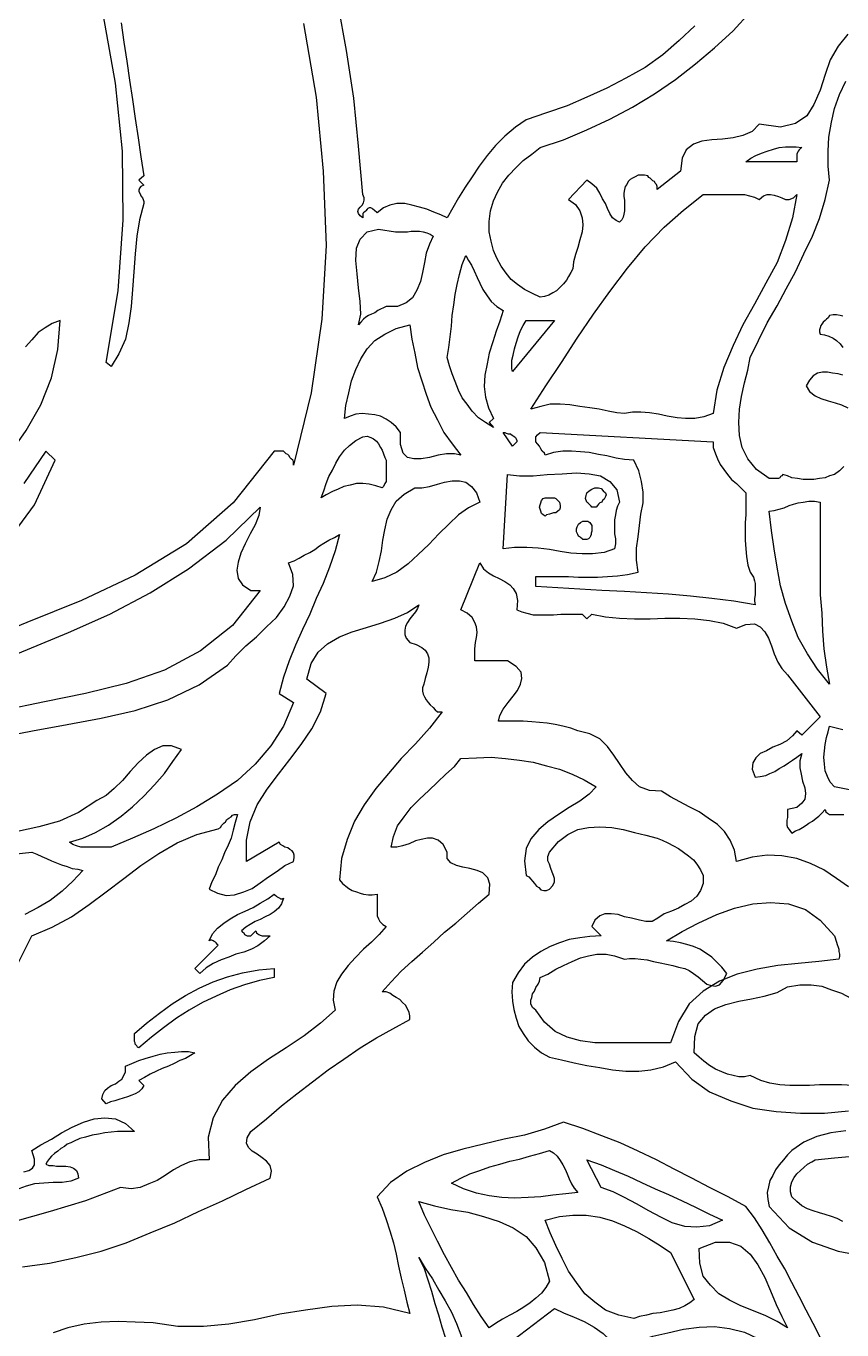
# Model space of a CAD drawing. Extents: x 0.03 to 9.39, y 0.03 to 6.76.
# Drawn here: x 7.373 to 8.523, y 2.562 to 4.402 of the extents above; entities that cross this region are included whole.
import ezdxf

# ---------------------------------------------------------------- set-up
doc = ezdxf.new("R2010")
doc.units = 0
doc.layers.add('1', color=7, linetype='Continuous')

msp = doc.modelspace()

# ---------------------------------------------------------------- linework, layer by layer
for points in [[(7.507, 4.406), (7.511, 4.379), (7.515, 4.352), (7.519, 4.325), (7.523, 4.298), (7.527, 4.271), (7.531, 4.244), (7.535, 4.217), (7.539, 4.19), (7.532, 4.184), (7.539, 4.177), (7.535, 4.175), (7.533, 4.173), (7.532, 4.17), (7.532, 4.168), (7.534, 4.165), (7.535, 4.162), (7.537, 4.159), (7.538, 4.157), (7.539, 4.154), (7.539, 4.151), (7.533, 4.128), (7.529, 4.105), (7.527, 4.08), (7.525, 4.055), (7.523, 4.03), (7.521, 4.006), (7.518, 3.983), (7.513, 3.96), (7.504, 3.939), (7.493, 3.921), (7.486, 3.927), (7.503, 4.028), (7.51, 4.128), (7.509, 4.225), (7.499, 4.321), (7.482, 4.416)], [(8.125, 3.73), (8.126, 3.725), (8.126, 3.722), (8.125, 3.719), (8.123, 3.717), (8.12, 3.715), (8.117, 3.715), (8.114, 3.714), (8.111, 3.713), (8.107, 3.712), (8.105, 3.71), (8.102, 3.712), (8.1, 3.714), (8.099, 3.717), (8.098, 3.72), (8.097, 3.723), (8.098, 3.726), (8.099, 3.729), (8.1, 3.732), (8.102, 3.735), (8.105, 3.736), (8.108, 3.736), (8.111, 3.736), (8.113, 3.736), (8.116, 3.736), (8.118, 3.736), (8.12, 3.735), (8.122, 3.733), (8.123, 3.732), (8.125, 3.73)], [(8.19, 3.743), (8.191, 3.74), (8.19, 3.738), (8.189, 3.736), (8.188, 3.734), (8.186, 3.732), (8.185, 3.73), (8.182, 3.729), (8.18, 3.727), (8.179, 3.725), (8.177, 3.723), (8.175, 3.723), (8.173, 3.723), (8.171, 3.723), (8.17, 3.724), (8.168, 3.726), (8.167, 3.727), (8.165, 3.729), (8.164, 3.73), (8.162, 3.735), (8.163, 3.739), (8.164, 3.743), (8.167, 3.746), (8.171, 3.748), (8.175, 3.75), (8.18, 3.75), (8.184, 3.749), (8.187, 3.746), (8.19, 3.743)], [(8.171, 3.697), (8.171, 3.694), (8.171, 3.691), (8.171, 3.689), (8.17, 3.686), (8.17, 3.684), (8.169, 3.682), (8.168, 3.68), (8.166, 3.678), (8.164, 3.677), (8.162, 3.677), (8.16, 3.677), (8.158, 3.677), (8.157, 3.678), (8.155, 3.68), (8.154, 3.681), (8.152, 3.682), (8.151, 3.684), (8.149, 3.688), (8.149, 3.692), (8.15, 3.695), (8.152, 3.699), (8.155, 3.701), (8.158, 3.703), (8.162, 3.703), (8.165, 3.703), (8.168, 3.701), (8.171, 3.697)], [(7.736, 3.171), (7.733, 3.163), (7.729, 3.157), (7.723, 3.152), (7.717, 3.148), (7.71, 3.145), (7.703, 3.141), (7.696, 3.138), (7.689, 3.134), (7.683, 3.13), (7.677, 3.125), (7.678, 3.123), (7.68, 3.122), (7.681, 3.12), (7.683, 3.119), (7.685, 3.118), (7.686, 3.118), (7.688, 3.118), (7.69, 3.118), (7.697, 3.125), (7.698, 3.122), (7.7, 3.121), (7.701, 3.12), (7.703, 3.119), (7.706, 3.118), (7.708, 3.118), (7.711, 3.118), (7.714, 3.118), (7.717, 3.118), (7.709, 3.111), (7.7, 3.104), (7.691, 3.099), (7.68, 3.095), (7.669, 3.092), (7.659, 3.088), (7.648, 3.084), (7.637, 3.079), (7.627, 3.073), (7.618, 3.065), (7.611, 3.072), (7.644, 3.105), (7.643, 3.106), (7.641, 3.108), (7.64, 3.109), (7.638, 3.11), (7.637, 3.111), (7.635, 3.112), (7.633, 3.112), (7.631, 3.111), (7.636, 3.121), (7.643, 3.129), (7.652, 3.136), (7.661, 3.142), (7.671, 3.148), (7.682, 3.153), (7.693, 3.158), (7.703, 3.164), (7.714, 3.17), (7.723, 3.177), (7.724, 3.176), (7.726, 3.174), (7.727, 3.173), (7.729, 3.172), (7.731, 3.171), (7.732, 3.17), (7.734, 3.17), (7.736, 3.171)], [(7.723, 3.059), (7.702, 3.055), (7.681, 3.049), (7.661, 3.042), (7.641, 3.033), (7.622, 3.024), (7.603, 3.013), (7.585, 3.002), (7.567, 2.988), (7.55, 2.975), (7.532, 2.96), (7.53, 2.961), (7.529, 2.963), (7.527, 2.965), (7.527, 2.967), (7.526, 2.969), (7.526, 2.972), (7.526, 2.974), (7.526, 2.977), (7.526, 2.98), (7.543, 2.995), (7.561, 3.009), (7.579, 3.022), (7.598, 3.034), (7.617, 3.044), (7.637, 3.053), (7.657, 3.06), (7.678, 3.066), (7.701, 3.07), (7.723, 3.072), (7.723, 3.059)], [(7.611, 2.953), (7.605, 2.949), (7.598, 2.945), (7.59, 2.942), (7.582, 2.938), (7.574, 2.934), (7.565, 2.931), (7.557, 2.927), (7.548, 2.923), (7.54, 2.918), (7.532, 2.914), (7.539, 2.907), (7.536, 2.902), (7.532, 2.898), (7.527, 2.895), (7.522, 2.893), (7.516, 2.891), (7.51, 2.889), (7.504, 2.887), (7.498, 2.885), (7.492, 2.884), (7.486, 2.881), (7.48, 2.888), (7.481, 2.894), (7.484, 2.9), (7.488, 2.903), (7.493, 2.907), (7.499, 2.909), (7.504, 2.913), (7.508, 2.916), (7.511, 2.921), (7.513, 2.926), (7.513, 2.934), (7.522, 2.938), (7.532, 2.942), (7.541, 2.945), (7.552, 2.948), (7.562, 2.951), (7.572, 2.953), (7.583, 2.954), (7.592, 2.955), (7.602, 2.955), (7.611, 2.953)], [(7.37, 2.785), (7.377, 2.787), (7.382, 2.79), (7.385, 2.795), (7.385, 2.803), (7.381, 2.815), (7.394, 2.823), (7.409, 2.831), (7.423, 2.84), (7.438, 2.848), (7.454, 2.855), (7.469, 2.86), (7.484, 2.861), (7.499, 2.86), (7.513, 2.853), (7.526, 2.842)], [(7.526, 2.842), (7.518, 2.842), (7.511, 2.842), (7.502, 2.842), (7.493, 2.841), (7.484, 2.84), (7.475, 2.838), (7.466, 2.837), (7.457, 2.834), (7.449, 2.832), (7.44, 2.828), (7.436, 2.826), (7.431, 2.824), (7.427, 2.821), (7.422, 2.818), (7.418, 2.814), (7.413, 2.811), (7.409, 2.807), (7.406, 2.804), (7.403, 2.8), (7.401, 2.796), (7.405, 2.794), (7.411, 2.794), (7.416, 2.793), (7.423, 2.793), (7.429, 2.793), (7.435, 2.792), (7.44, 2.79), (7.444, 2.787), (7.446, 2.782), (7.447, 2.776), (7.436, 2.772), (7.424, 2.77), (7.411, 2.77), (7.398, 2.769), (7.385, 2.768), (7.373, 2.765), (7.363, 2.761)]]:
    msp.add_lwpolyline(points)
at = {"layer": '1'}
for points in [[(8.316, 4.402), (8.294, 4.381), (8.271, 4.361), (8.246, 4.343), (8.219, 4.328), (8.192, 4.314), (8.164, 4.301), (8.136, 4.289), (8.107, 4.279), (8.078, 4.269), (8.063, 4.259), (8.048, 4.246), (8.035, 4.233), (8.023, 4.219), (8.012, 4.204), (8.002, 4.189), (7.992, 4.174), (7.983, 4.159), (7.975, 4.145), (7.967, 4.131), (7.958, 4.135), (7.948, 4.139), (7.938, 4.143), (7.928, 4.146), (7.917, 4.149), (7.907, 4.151), (7.896, 4.151), (7.886, 4.149), (7.877, 4.145), (7.868, 4.138), (7.867, 4.139), (7.865, 4.141), (7.864, 4.142), (7.862, 4.143), (7.861, 4.144), (7.859, 4.145), (7.857, 4.145), (7.855, 4.144), (7.854, 4.143), (7.852, 4.141), (7.851, 4.14), (7.849, 4.138), (7.848, 4.137), (7.848, 4.135), (7.848, 4.133), (7.848, 4.131), (7.844, 4.134), (7.842, 4.137), (7.841, 4.14), (7.842, 4.143), (7.844, 4.146), (7.847, 4.149), (7.849, 4.152), (7.85, 4.156), (7.85, 4.159), (7.848, 4.164), (7.842, 4.232), (7.835, 4.3), (7.825, 4.367), (7.813, 4.432)], [(8.532, 4.39), (8.518, 4.373), (8.507, 4.354), (8.5, 4.333), (8.493, 4.311), (8.484, 4.291), (8.474, 4.275), (8.458, 4.264), (8.437, 4.259), (8.407, 4.263), (8.397, 4.253), (8.384, 4.247), (8.37, 4.244), (8.355, 4.242), (8.34, 4.241), (8.326, 4.239), (8.314, 4.235), (8.304, 4.227), (8.298, 4.215), (8.296, 4.197), (8.263, 4.171), (8.263, 4.173), (8.263, 4.175), (8.262, 4.178), (8.26, 4.18), (8.259, 4.182), (8.257, 4.183), (8.255, 4.185), (8.253, 4.187), (8.251, 4.188), (8.25, 4.19), (8.245, 4.191), (8.24, 4.191), (8.236, 4.191), (8.232, 4.189), (8.228, 4.187), (8.225, 4.185), (8.222, 4.182), (8.22, 4.178), (8.218, 4.175), (8.217, 4.171), (8.216, 4.166), (8.216, 4.161), (8.217, 4.156), (8.217, 4.151), (8.217, 4.146), (8.217, 4.141), (8.216, 4.136), (8.215, 4.132), (8.213, 4.128), (8.21, 4.125), (8.205, 4.127), (8.2, 4.131), (8.196, 4.137), (8.193, 4.144), (8.19, 4.151), (8.186, 4.158), (8.182, 4.166), (8.178, 4.173), (8.171, 4.179), (8.164, 4.184), (8.138, 4.157), (8.148, 4.15), (8.154, 4.141), (8.157, 4.131), (8.158, 4.121), (8.157, 4.111), (8.154, 4.1), (8.151, 4.089), (8.148, 4.079), (8.145, 4.069), (8.144, 4.059), (8.141, 4.054), (8.138, 4.048), (8.135, 4.043), (8.131, 4.038), (8.126, 4.033), (8.121, 4.028), (8.116, 4.025), (8.11, 4.022), (8.104, 4.02), (8.098, 4.019), (8.087, 4.024), (8.076, 4.03), (8.066, 4.037), (8.057, 4.044), (8.05, 4.053), (8.043, 4.063), (8.037, 4.074), (8.032, 4.085), (8.029, 4.098), (8.026, 4.111), (8.026, 4.126), (8.028, 4.141), (8.032, 4.155), (8.038, 4.167), (8.045, 4.18), (8.054, 4.191), (8.064, 4.202), (8.074, 4.212), (8.086, 4.221), (8.098, 4.23), (8.131, 4.241), (8.164, 4.255), (8.196, 4.27), (8.228, 4.287), (8.259, 4.306), (8.289, 4.326), (8.317, 4.348), (8.344, 4.371), (8.37, 4.395), (8.394, 4.421)], [(7.764, 4.405), (7.782, 4.301), (7.792, 4.197), (7.796, 4.092), (7.79, 3.988), (7.775, 3.884), (7.75, 3.782), (7.75, 3.785), (7.75, 3.787), (7.749, 3.789), (7.747, 3.791), (7.745, 3.793), (7.744, 3.795), (7.742, 3.797), (7.74, 3.798), (7.738, 3.8), (7.736, 3.802), (7.723, 3.802), (7.665, 3.729), (7.599, 3.671), (7.527, 3.627), (7.451, 3.591), (7.374, 3.56), (7.296, 3.528)], [(8.526, 3.78), (8.52, 3.774), (8.513, 3.769), (8.506, 3.767), (8.5, 3.764), (8.492, 3.763), (8.484, 3.762), (8.476, 3.762), (8.469, 3.762), (8.461, 3.763), (8.453, 3.764), (8.447, 3.767), (8.44, 3.769), (8.439, 3.767), (8.437, 3.766), (8.436, 3.764), (8.434, 3.763), (8.432, 3.763), (8.429, 3.763), (8.426, 3.763), (8.423, 3.763), (8.421, 3.763), (8.403, 3.776), (8.391, 3.791), (8.383, 3.807), (8.379, 3.824), (8.378, 3.842), (8.379, 3.861), (8.382, 3.879), (8.386, 3.898), (8.391, 3.916), (8.394, 3.934), (8.406, 3.958), (8.418, 3.983), (8.432, 4.007), (8.445, 4.031), (8.458, 4.055), (8.47, 4.08), (8.482, 4.105), (8.492, 4.13), (8.5, 4.157), (8.506, 4.184), (8.504, 4.204), (8.504, 4.225), (8.505, 4.245), (8.509, 4.266), (8.513, 4.285), (8.52, 4.305), (8.529, 4.324)], [(8.467, 4.23), (8.465, 4.229), (8.463, 4.227), (8.462, 4.225), (8.461, 4.223), (8.46, 4.221), (8.46, 4.218), (8.46, 4.216), (8.46, 4.213), (8.46, 4.21), (8.388, 4.21), (8.395, 4.215), (8.402, 4.219), (8.41, 4.222), (8.418, 4.225), (8.427, 4.228), (8.435, 4.23), (8.444, 4.231), (8.452, 4.231), (8.459, 4.231), (8.467, 4.23)], [(8.407, 4.157), (8.413, 4.162), (8.418, 4.164), (8.423, 4.164), (8.428, 4.163), (8.434, 4.161), (8.439, 4.159), (8.444, 4.157), (8.449, 4.157), (8.455, 4.159), (8.46, 4.164), (8.454, 4.131), (8.444, 4.099), (8.432, 4.068), (8.416, 4.039), (8.4, 4.009), (8.384, 3.98), (8.37, 3.951), (8.357, 3.92), (8.347, 3.888), (8.342, 3.855), (8.329, 3.85), (8.316, 3.848), (8.303, 3.848), (8.291, 3.849), (8.277, 3.851), (8.265, 3.854), (8.252, 3.856), (8.24, 3.857), (8.228, 3.857), (8.217, 3.855), (8.206, 3.856), (8.194, 3.858), (8.181, 3.861), (8.168, 3.863), (8.154, 3.865), (8.14, 3.867), (8.126, 3.868), (8.112, 3.868), (8.099, 3.865), (8.085, 3.861), (8.106, 3.894), (8.128, 3.927), (8.15, 3.961), (8.173, 3.995), (8.196, 4.027), (8.221, 4.06), (8.246, 4.09), (8.273, 4.118), (8.3, 4.142), (8.328, 4.164), (8.336, 4.164), (8.344, 4.164), (8.353, 4.164), (8.361, 4.164), (8.37, 4.164), (8.378, 4.164), (8.386, 4.164), (8.393, 4.162), (8.4, 4.16), (8.407, 4.157)], [(7.947, 4.105), (7.942, 4.094), (7.937, 4.081), (7.935, 4.068), (7.932, 4.054), (7.929, 4.041), (7.924, 4.029), (7.918, 4.018), (7.909, 4.011), (7.897, 4.006), (7.881, 4.006), (7.877, 4.004), (7.873, 4.002), (7.869, 4), (7.865, 3.997), (7.86, 3.995), (7.856, 3.993), (7.852, 3.991), (7.849, 3.988), (7.845, 3.984), (7.842, 3.98), (7.845, 3.995), (7.844, 4.013), (7.842, 4.032), (7.84, 4.052), (7.838, 4.071), (7.839, 4.088), (7.844, 4.101), (7.854, 4.111), (7.87, 4.115), (7.894, 4.111), (7.9, 4.111), (7.905, 4.111), (7.911, 4.111), (7.916, 4.112), (7.922, 4.112), (7.928, 4.112), (7.933, 4.111), (7.938, 4.11), (7.943, 4.108), (7.947, 4.105)], [(8.046, 4), (8.041, 3.985), (8.036, 3.971), (8.031, 3.956), (8.026, 3.94), (8.023, 3.925), (8.02, 3.909), (8.019, 3.893), (8.021, 3.878), (8.025, 3.863), (8.032, 3.848), (8.026, 3.842), (8.032, 3.835), (8.021, 3.842), (8.011, 3.849), (8.002, 3.858), (7.995, 3.868), (7.988, 3.877), (7.983, 3.888), (7.978, 3.9), (7.974, 3.911), (7.97, 3.922), (7.967, 3.934), (7.969, 3.948), (7.971, 3.963), (7.973, 3.978), (7.974, 3.993), (7.976, 4.008), (7.978, 4.023), (7.981, 4.037), (7.984, 4.051), (7.988, 4.065), (7.993, 4.078), (7.997, 4.071), (8.001, 4.064), (8.005, 4.056), (8.009, 4.047), (8.013, 4.039), (8.017, 4.03), (8.023, 4.021), (8.029, 4.013), (8.037, 4.006), (8.046, 4)], [(8.525, 3.992), (8.521, 3.993), (8.516, 3.994), (8.511, 3.994), (8.506, 3.993), (8.504, 3.99), (8.502, 3.988), (8.5, 3.986), (8.497, 3.984), (8.495, 3.981), (8.494, 3.979), (8.493, 3.976), (8.492, 3.973), (8.492, 3.97), (8.493, 3.967), (8.499, 3.966), (8.505, 3.964), (8.511, 3.961), (8.516, 3.958), (8.521, 3.953), (8.525, 3.948)], [(7.348, 3.795), (7.373, 3.831), (7.394, 3.867), (7.409, 3.905), (7.418, 3.945), (7.421, 3.986), (7.41, 3.982), (7.4, 3.976), (7.39, 3.969), (7.381, 3.959), (7.372, 3.949)], [(7.914, 3.98), (7.917, 3.96), (7.921, 3.94), (7.925, 3.92), (7.931, 3.901), (7.937, 3.882), (7.944, 3.864), (7.953, 3.846), (7.962, 3.828), (7.974, 3.812), (7.986, 3.796), (7.977, 3.798), (7.966, 3.798), (7.954, 3.796), (7.942, 3.793), (7.93, 3.791), (7.92, 3.791), (7.911, 3.793), (7.905, 3.799), (7.901, 3.811), (7.901, 3.828), (7.895, 3.836), (7.888, 3.842), (7.881, 3.847), (7.873, 3.851), (7.865, 3.853), (7.856, 3.854), (7.847, 3.855), (7.838, 3.854), (7.83, 3.851), (7.822, 3.848), (7.824, 3.866), (7.828, 3.884), (7.832, 3.901), (7.838, 3.917), (7.845, 3.932), (7.854, 3.946), (7.865, 3.958), (7.879, 3.967), (7.895, 3.975), (7.914, 3.98)], [(8.059, 3.914), (8.058, 3.918), (8.058, 3.923), (8.058, 3.93), (8.06, 3.937), (8.062, 3.946), (8.064, 3.954), (8.067, 3.963), (8.07, 3.972), (8.074, 3.979), (8.078, 3.986), (8.118, 3.986), (8.059, 3.914)], [(8.525, 3.909), (8.518, 3.911), (8.51, 3.912), (8.503, 3.913), (8.496, 3.913), (8.489, 3.912), (8.483, 3.908), (8.478, 3.902), (8.473, 3.894), (8.478, 3.886), (8.486, 3.88), (8.494, 3.876), (8.504, 3.873), (8.514, 3.87), (8.523, 3.867), (8.532, 3.863)], [(8.065, 3.815), (8.059, 3.809), (8.046, 3.828), (8.048, 3.828), (8.05, 3.827), (8.053, 3.826), (8.056, 3.826), (8.059, 3.824), (8.061, 3.823), (8.063, 3.821), (8.064, 3.819), (8.065, 3.817), (8.065, 3.815)], [(8.342, 3.815), (8.342, 3.807), (8.345, 3.798), (8.348, 3.791), (8.352, 3.783), (8.357, 3.776), (8.362, 3.769), (8.368, 3.762), (8.375, 3.756), (8.381, 3.75), (8.388, 3.743), (8.388, 3.733), (8.388, 3.723), (8.388, 3.712), (8.387, 3.701), (8.387, 3.689), (8.387, 3.676), (8.388, 3.664), (8.389, 3.653), (8.391, 3.641), (8.394, 3.631), (8.397, 3.627), (8.399, 3.624), (8.4, 3.619), (8.401, 3.615), (8.401, 3.61), (8.401, 3.605), (8.401, 3.599), (8.4, 3.594), (8.4, 3.59), (8.401, 3.585), (8.371, 3.59), (8.34, 3.594), (8.31, 3.597), (8.279, 3.6), (8.248, 3.602), (8.217, 3.604), (8.185, 3.605), (8.154, 3.607), (8.123, 3.609), (8.092, 3.611), (8.092, 3.625), (8.108, 3.625), (8.123, 3.625), (8.138, 3.625), (8.152, 3.624), (8.166, 3.624), (8.179, 3.624), (8.193, 3.625), (8.207, 3.626), (8.221, 3.628), (8.236, 3.631), (8.234, 3.648), (8.234, 3.665), (8.236, 3.681), (8.238, 3.697), (8.24, 3.713), (8.243, 3.729), (8.243, 3.744), (8.241, 3.759), (8.237, 3.774), (8.23, 3.789), (8.217, 3.79), (8.205, 3.792), (8.192, 3.795), (8.18, 3.797), (8.167, 3.8), (8.155, 3.801), (8.142, 3.802), (8.13, 3.802), (8.117, 3.8), (8.105, 3.796), (8.104, 3.799), (8.101, 3.802), (8.099, 3.805), (8.097, 3.809), (8.094, 3.812), (8.092, 3.815), (8.092, 3.819), (8.092, 3.822), (8.094, 3.825), (8.098, 3.828), (8.342, 3.815)], [(7.881, 3.789), (7.881, 3.785), (7.881, 3.781), (7.881, 3.776), (7.881, 3.772), (7.881, 3.768), (7.881, 3.763), (7.881, 3.759), (7.879, 3.756), (7.877, 3.752), (7.875, 3.75), (7.866, 3.753), (7.857, 3.755), (7.848, 3.756), (7.839, 3.756), (7.83, 3.754), (7.821, 3.752), (7.813, 3.748), (7.805, 3.745), (7.796, 3.74), (7.789, 3.736), (7.793, 3.746), (7.796, 3.756), (7.8, 3.766), (7.805, 3.775), (7.81, 3.785), (7.815, 3.794), (7.822, 3.803), (7.829, 3.81), (7.838, 3.817), (7.848, 3.822), (7.854, 3.823), (7.859, 3.821), (7.863, 3.819), (7.867, 3.816), (7.87, 3.812), (7.873, 3.807), (7.875, 3.803), (7.877, 3.798), (7.879, 3.793), (7.881, 3.789)], [(7.346, 3.673), (7.385, 3.726), (7.414, 3.789), (7.401, 3.802), (7.37, 3.756)], [(8.21, 3.73), (8.207, 3.724), (8.205, 3.718), (8.204, 3.712), (8.203, 3.705), (8.203, 3.699), (8.203, 3.692), (8.203, 3.685), (8.204, 3.678), (8.204, 3.671), (8.203, 3.664), (8.188, 3.659), (8.172, 3.657), (8.157, 3.657), (8.141, 3.658), (8.126, 3.66), (8.111, 3.663), (8.095, 3.665), (8.079, 3.666), (8.062, 3.666), (8.046, 3.664), (8.052, 3.769), (8.069, 3.767), (8.088, 3.767), (8.108, 3.769), (8.129, 3.77), (8.149, 3.771), (8.167, 3.77), (8.183, 3.767), (8.196, 3.759), (8.206, 3.747), (8.21, 3.73)], [(8.013, 3.73), (7.997, 3.722), (7.983, 3.712), (7.969, 3.699), (7.955, 3.685), (7.941, 3.67), (7.926, 3.656), (7.912, 3.643), (7.896, 3.631), (7.879, 3.623), (7.861, 3.618), (7.867, 3.631), (7.871, 3.646), (7.874, 3.661), (7.876, 3.676), (7.879, 3.691), (7.882, 3.706), (7.888, 3.719), (7.895, 3.731), (7.906, 3.741), (7.921, 3.75), (7.931, 3.75), (7.942, 3.752), (7.953, 3.755), (7.963, 3.758), (7.974, 3.76), (7.984, 3.76), (7.993, 3.758), (8.001, 3.752), (8.008, 3.743), (8.013, 3.73)], [(7.316, 3.498), (7.375, 3.522), (7.433, 3.546), (7.491, 3.572), (7.548, 3.602), (7.602, 3.636), (7.655, 3.676), (7.703, 3.723), (7.701, 3.711), (7.696, 3.698), (7.689, 3.685), (7.682, 3.671), (7.676, 3.658), (7.672, 3.645), (7.67, 3.634), (7.672, 3.622), (7.678, 3.613), (7.69, 3.605)], [(8.493, 3.73), (8.493, 3.703), (8.493, 3.678), (8.493, 3.651), (8.493, 3.625), (8.493, 3.599), (8.495, 3.573), (8.496, 3.548), (8.498, 3.523), (8.502, 3.497), (8.506, 3.473), (8.489, 3.494), (8.475, 3.516), (8.462, 3.539), (8.453, 3.562), (8.444, 3.587), (8.437, 3.612), (8.432, 3.638), (8.428, 3.664), (8.424, 3.69), (8.421, 3.717), (8.428, 3.718), (8.435, 3.72), (8.442, 3.722), (8.449, 3.725), (8.455, 3.727), (8.462, 3.729), (8.469, 3.73), (8.477, 3.731), (8.485, 3.731), (8.493, 3.73)], [(7.333, 3.398), (7.382, 3.407), (7.431, 3.416), (7.479, 3.425), (7.527, 3.436), (7.573, 3.451), (7.617, 3.472), (7.657, 3.5), (7.669, 3.513), (7.683, 3.527), (7.698, 3.54), (7.712, 3.554), (7.726, 3.567), (7.737, 3.582), (7.745, 3.597), (7.75, 3.612), (7.749, 3.628), (7.743, 3.644), (7.751, 3.647), (7.758, 3.651), (7.765, 3.655), (7.773, 3.659), (7.78, 3.663), (7.787, 3.668), (7.793, 3.672), (7.8, 3.676), (7.808, 3.68), (7.815, 3.684)], [(7.815, 3.684), (7.809, 3.661), (7.801, 3.638), (7.792, 3.615), (7.782, 3.594), (7.773, 3.572), (7.763, 3.55), (7.753, 3.528), (7.744, 3.506), (7.736, 3.483), (7.73, 3.46), (7.75, 3.447), (7.736, 3.414), (7.718, 3.386), (7.696, 3.36), (7.671, 3.337), (7.643, 3.318), (7.614, 3.3), (7.584, 3.284), (7.553, 3.269), (7.523, 3.256), (7.493, 3.243), (7.487, 3.243), (7.481, 3.243), (7.474, 3.243), (7.468, 3.243), (7.462, 3.243), (7.456, 3.243), (7.45, 3.243), (7.444, 3.245), (7.439, 3.247), (7.434, 3.25), (7.453, 3.256), (7.471, 3.264), (7.489, 3.274), (7.507, 3.287), (7.523, 3.3), (7.539, 3.315), (7.554, 3.331), (7.568, 3.347), (7.58, 3.364), (7.592, 3.381), (7.578, 3.386), (7.566, 3.386), (7.554, 3.381), (7.543, 3.373), (7.531, 3.362), (7.52, 3.35), (7.509, 3.337), (7.497, 3.326), (7.486, 3.316), (7.473, 3.309), (7.447, 3.292), (7.42, 3.28), (7.391, 3.272), (7.361, 3.265)], [(8.533, 3.187), (8.516, 3.199), (8.498, 3.211), (8.479, 3.22), (8.46, 3.227), (8.439, 3.231), (8.418, 3.232), (8.397, 3.229), (8.375, 3.223), (8.372, 3.239), (8.366, 3.253), (8.358, 3.265), (8.348, 3.275), (8.335, 3.284), (8.322, 3.293), (8.308, 3.3), (8.295, 3.307), (8.282, 3.314), (8.269, 3.322), (8.252, 3.323), (8.238, 3.328), (8.228, 3.337), (8.219, 3.348), (8.21, 3.361), (8.202, 3.373), (8.193, 3.385), (8.182, 3.396), (8.168, 3.403), (8.151, 3.407), (8.141, 3.411), (8.13, 3.414), (8.119, 3.416), (8.108, 3.418), (8.097, 3.419), (8.086, 3.42), (8.074, 3.421), (8.063, 3.421), (8.051, 3.421), (8.039, 3.421), (8.041, 3.429), (8.046, 3.438), (8.053, 3.447), (8.06, 3.456), (8.066, 3.464), (8.07, 3.473), (8.072, 3.481), (8.071, 3.49), (8.064, 3.498), (8.052, 3.506), (8.006, 3.506), (8.006, 3.515), (8.006, 3.523), (8.007, 3.532), (8.008, 3.539), (8.009, 3.546), (8.008, 3.554), (8.006, 3.56), (8.002, 3.567), (7.995, 3.573), (7.986, 3.578), (8.013, 3.644), (8.018, 3.636), (8.025, 3.63), (8.032, 3.626), (8.04, 3.622), (8.048, 3.618), (8.055, 3.613), (8.06, 3.608), (8.064, 3.601), (8.066, 3.591), (8.065, 3.578)], [(7.69, 3.605), (7.703, 3.605), (7.664, 3.556), (7.619, 3.52), (7.568, 3.493), (7.514, 3.474), (7.457, 3.46), (7.399, 3.448), (7.34, 3.436)], [(7.348, 3.052), (7.381, 3.118), (7.41, 3.13), (7.437, 3.145), (7.462, 3.162), (7.486, 3.18), (7.511, 3.199), (7.535, 3.217), (7.56, 3.234), (7.586, 3.249), (7.614, 3.261), (7.644, 3.269), (7.647, 3.271), (7.649, 3.274), (7.652, 3.277), (7.654, 3.279), (7.656, 3.282), (7.659, 3.284), (7.662, 3.286), (7.664, 3.288), (7.667, 3.289), (7.671, 3.289), (7.668, 3.278), (7.665, 3.267), (7.662, 3.256), (7.658, 3.246), (7.653, 3.235), (7.649, 3.225), (7.644, 3.215), (7.64, 3.204), (7.635, 3.194), (7.631, 3.184), (7.643, 3.178), (7.655, 3.175), (7.667, 3.176), (7.68, 3.18), (7.692, 3.185), (7.703, 3.193), (7.715, 3.201), (7.727, 3.209), (7.738, 3.217), (7.75, 3.223), (7.751, 3.228), (7.751, 3.232), (7.75, 3.235), (7.748, 3.238), (7.745, 3.24), (7.742, 3.242), (7.738, 3.243), (7.735, 3.245), (7.732, 3.247), (7.73, 3.25), (7.684, 3.223), (7.684, 3.253), (7.689, 3.279), (7.699, 3.303), (7.713, 3.325), (7.729, 3.346), (7.745, 3.367), (7.761, 3.388), (7.776, 3.41), (7.788, 3.434), (7.796, 3.46), (7.769, 3.48), (7.775, 3.502), (7.785, 3.518), (7.798, 3.53), (7.815, 3.54), (7.833, 3.547), (7.853, 3.553), (7.873, 3.559), (7.893, 3.566), (7.911, 3.574), (7.927, 3.585), (7.925, 3.58), (7.922, 3.575), (7.918, 3.57), (7.914, 3.565), (7.911, 3.56), (7.908, 3.555), (7.907, 3.549), (7.907, 3.543), (7.909, 3.538), (7.914, 3.532), (7.923, 3.529), (7.931, 3.525), (7.936, 3.521), (7.939, 3.516), (7.941, 3.51), (7.941, 3.504), (7.94, 3.497), (7.938, 3.489), (7.936, 3.481), (7.934, 3.473), (7.932, 3.468), (7.932, 3.463), (7.933, 3.459), (7.935, 3.455), (7.937, 3.451), (7.94, 3.447), (7.943, 3.444), (7.947, 3.44), (7.95, 3.437), (7.953, 3.434), (7.96, 3.434), (7.942, 3.411), (7.922, 3.389), (7.902, 3.368), (7.884, 3.347), (7.866, 3.326), (7.85, 3.303), (7.836, 3.28), (7.826, 3.254), (7.818, 3.227), (7.815, 3.197), (7.819, 3.192), (7.824, 3.188), (7.828, 3.185), (7.833, 3.182), (7.839, 3.18), (7.844, 3.178), (7.849, 3.177), (7.856, 3.176), (7.861, 3.176), (7.868, 3.177), (7.868, 3.172), (7.868, 3.167), (7.868, 3.162), (7.868, 3.157), (7.868, 3.151), (7.868, 3.146), (7.87, 3.142), (7.872, 3.138), (7.876, 3.134), (7.881, 3.131), (7.871, 3.12), (7.86, 3.109), (7.849, 3.099), (7.837, 3.087), (7.827, 3.076), (7.818, 3.064), (7.811, 3.053), (7.807, 3.04), (7.806, 3.027), (7.809, 3.013), (7.788, 2.995), (7.765, 2.977), (7.74, 2.96), (7.715, 2.944), (7.69, 2.926), (7.668, 2.907), (7.65, 2.886), (7.637, 2.861), (7.63, 2.834), (7.631, 2.802), (7.617, 2.802), (7.604, 2.799), (7.592, 2.794), (7.581, 2.788), (7.569, 2.78), (7.558, 2.773), (7.546, 2.768), (7.534, 2.763), (7.521, 2.761), (7.506, 2.763), (7.457, 2.744), (7.407, 2.729), (7.357, 2.715)], [(8.065, 3.578), (8.072, 3.575), (8.079, 3.573), (8.088, 3.571), (8.097, 3.571), (8.107, 3.571), (8.117, 3.571), (8.127, 3.572), (8.138, 3.572), (8.148, 3.572), (8.157, 3.572), (8.164, 3.565), (8.171, 3.572), (8.19, 3.568), (8.21, 3.566), (8.231, 3.565), (8.253, 3.565), (8.274, 3.566), (8.295, 3.566), (8.316, 3.565), (8.337, 3.563), (8.356, 3.559), (8.375, 3.552), (8.388, 3.557), (8.4, 3.558), (8.408, 3.554), (8.415, 3.547), (8.42, 3.538), (8.424, 3.527), (8.428, 3.516), (8.433, 3.504), (8.439, 3.495), (8.447, 3.486), (8.493, 3.427), (8.467, 3.401), (8.46, 3.407), (8.454, 3.4), (8.446, 3.393), (8.436, 3.388), (8.426, 3.384), (8.417, 3.379), (8.408, 3.375), (8.402, 3.369), (8.398, 3.362), (8.397, 3.353), (8.401, 3.342), (8.408, 3.343), (8.416, 3.344), (8.422, 3.347), (8.429, 3.35), (8.435, 3.354), (8.442, 3.358), (8.448, 3.362), (8.454, 3.366), (8.46, 3.37), (8.467, 3.375), (8.464, 3.365), (8.464, 3.355), (8.466, 3.346), (8.468, 3.336), (8.471, 3.327), (8.472, 3.319), (8.471, 3.311), (8.467, 3.305), (8.46, 3.299), (8.447, 3.296), (8.447, 3.292), (8.447, 3.289), (8.447, 3.285), (8.446, 3.281), (8.446, 3.277), (8.446, 3.274), (8.447, 3.271), (8.449, 3.268), (8.451, 3.265), (8.453, 3.263), (8.458, 3.266), (8.463, 3.268), (8.468, 3.271), (8.473, 3.274), (8.477, 3.277), (8.482, 3.28), (8.487, 3.284), (8.491, 3.287), (8.495, 3.291), (8.5, 3.296), (8.501, 3.293), (8.503, 3.291), (8.506, 3.289), (8.508, 3.289), (8.511, 3.289), (8.514, 3.289), (8.517, 3.289), (8.52, 3.289), (8.523, 3.289), (8.526, 3.289)], [(8.534, 3.324), (8.513, 3.328), (8.507, 3.335), (8.503, 3.343), (8.5, 3.351), (8.499, 3.36), (8.498, 3.37), (8.499, 3.379), (8.5, 3.388), (8.502, 3.398), (8.504, 3.406), (8.506, 3.414), (8.525, 3.409)], [(7.368, 2.651), (7.406, 2.656), (7.443, 2.664), (7.479, 2.673), (7.514, 2.685), (7.548, 2.699), (7.583, 2.713), (7.616, 2.729), (7.65, 2.744), (7.683, 2.76), (7.717, 2.776), (7.719, 2.786), (7.717, 2.794), (7.712, 2.8), (7.706, 2.805), (7.699, 2.81), (7.692, 2.814), (7.687, 2.819), (7.684, 2.825), (7.685, 2.833), (7.69, 2.842), (7.712, 2.86), (7.733, 2.878), (7.755, 2.895), (7.777, 2.912), (7.799, 2.929), (7.821, 2.944), (7.844, 2.96), (7.867, 2.974), (7.89, 2.987), (7.914, 3), (7.914, 3.005), (7.913, 3.01), (7.911, 3.015), (7.908, 3.02), (7.904, 3.024), (7.9, 3.028), (7.895, 3.031), (7.89, 3.034), (7.886, 3.037), (7.881, 3.039), (7.875, 3.039), (7.888, 3.053), (7.902, 3.068), (7.917, 3.082), (7.932, 3.095), (7.948, 3.109), (7.963, 3.123), (7.979, 3.136), (7.995, 3.15), (8.011, 3.164), (8.026, 3.177), (8.027, 3.191), (8.024, 3.2), (8.017, 3.207), (8.009, 3.21), (7.999, 3.213), (7.989, 3.215), (7.98, 3.217), (7.972, 3.221), (7.967, 3.227), (7.967, 3.236), (7.961, 3.247), (7.954, 3.253), (7.946, 3.256), (7.939, 3.256), (7.93, 3.254), (7.922, 3.252), (7.913, 3.248), (7.904, 3.245), (7.896, 3.243), (7.888, 3.243), (7.891, 3.258), (7.897, 3.273), (7.906, 3.286), (7.916, 3.299), (7.928, 3.311), (7.941, 3.323), (7.953, 3.335), (7.965, 3.346), (7.977, 3.357), (7.986, 3.368), (8.008, 3.369), (8.029, 3.37), (8.049, 3.368), (8.069, 3.366), (8.088, 3.363), (8.107, 3.358), (8.125, 3.353), (8.143, 3.346), (8.16, 3.338), (8.177, 3.328)], [(8.177, 3.328), (8.167, 3.318), (8.154, 3.308), (8.139, 3.299), (8.124, 3.289), (8.109, 3.279), (8.096, 3.268), (8.085, 3.255), (8.078, 3.241), (8.076, 3.224), (8.078, 3.203), (8.082, 3.201), (8.085, 3.198), (8.087, 3.195), (8.09, 3.192), (8.093, 3.188), (8.096, 3.186), (8.099, 3.183), (8.103, 3.182), (8.107, 3.182), (8.111, 3.184), (8.116, 3.189), (8.118, 3.194), (8.118, 3.199), (8.117, 3.203), (8.115, 3.208), (8.113, 3.213), (8.111, 3.219), (8.109, 3.224), (8.109, 3.23), (8.111, 3.236), (8.124, 3.251), (8.137, 3.261), (8.151, 3.268), (8.166, 3.271), (8.182, 3.272), (8.199, 3.271), (8.215, 3.268), (8.231, 3.264), (8.247, 3.26), (8.263, 3.256), (8.27, 3.253), (8.278, 3.249), (8.286, 3.245), (8.293, 3.241), (8.3, 3.236), (8.307, 3.231), (8.314, 3.225), (8.319, 3.219), (8.324, 3.211), (8.328, 3.203), (8.328, 3.192), (8.324, 3.182), (8.319, 3.174), (8.311, 3.167), (8.302, 3.162), (8.293, 3.157), (8.283, 3.153), (8.273, 3.149), (8.264, 3.143), (8.256, 3.138), (8.247, 3.138), (8.238, 3.14), (8.227, 3.143), (8.217, 3.145), (8.208, 3.148), (8.198, 3.149), (8.189, 3.149), (8.182, 3.146), (8.175, 3.14), (8.171, 3.131), (8.184, 3.118), (8.168, 3.117), (8.154, 3.115), (8.139, 3.113), (8.125, 3.108), (8.112, 3.103), (8.099, 3.096), (8.087, 3.088), (8.076, 3.078), (8.067, 3.066), (8.059, 3.052), (8.058, 3.039), (8.059, 3.026), (8.061, 3.014), (8.064, 3.002), (8.068, 2.99), (8.074, 2.98), (8.081, 2.97), (8.09, 2.961), (8.1, 2.953), (8.111, 2.947), (8.128, 2.943), (8.146, 2.939), (8.164, 2.935), (8.182, 2.932), (8.2, 2.929), (8.219, 2.927), (8.237, 2.927), (8.254, 2.929), (8.272, 2.933), (8.289, 2.94), (8.312, 2.916), (8.337, 2.898), (8.367, 2.885), (8.398, 2.875), (8.431, 2.87), (8.465, 2.868), (8.499, 2.868), (8.533, 2.871)], [(7.355, 3.233), (7.381, 3.236), (7.388, 3.233), (7.395, 3.23), (7.402, 3.227), (7.409, 3.224), (7.416, 3.221), (7.423, 3.218), (7.431, 3.216), (7.438, 3.213), (7.446, 3.212), (7.453, 3.21)], [(7.453, 3.21), (7.439, 3.195), (7.424, 3.181), (7.407, 3.168), (7.39, 3.158), (7.371, 3.148)], [(8.513, 3.118), (8.514, 3.115), (8.515, 3.112), (8.516, 3.109), (8.517, 3.106), (8.518, 3.102), (8.519, 3.099), (8.519, 3.096), (8.52, 3.092), (8.52, 3.089), (8.519, 3.085), (8.491, 3.082), (8.462, 3.079), (8.433, 3.076), (8.404, 3.071), (8.376, 3.064), (8.351, 3.054), (8.328, 3.04), (8.308, 3.022), (8.293, 2.997), (8.282, 2.967), (8.261, 2.967), (8.24, 2.967), (8.218, 2.967), (8.197, 2.967), (8.175, 2.967), (8.155, 2.97), (8.136, 2.975), (8.119, 2.983), (8.104, 2.996), (8.092, 3.013), (8.087, 3.017), (8.085, 3.022), (8.085, 3.027), (8.086, 3.031), (8.087, 3.036), (8.09, 3.04), (8.092, 3.045), (8.095, 3.05), (8.097, 3.054), (8.098, 3.059), (8.109, 3.064), (8.12, 3.071), (8.131, 3.076), (8.143, 3.082), (8.155, 3.087), (8.166, 3.09), (8.178, 3.092), (8.191, 3.092), (8.203, 3.09), (8.217, 3.085), (8.224, 3.086), (8.232, 3.086), (8.24, 3.085), (8.249, 3.084), (8.258, 3.082), (8.267, 3.08), (8.276, 3.078), (8.285, 3.076), (8.293, 3.074), (8.302, 3.072), (8.308, 3.069), (8.314, 3.065), (8.321, 3.06), (8.327, 3.055), (8.333, 3.05), (8.339, 3.048), (8.345, 3.047), (8.351, 3.049), (8.356, 3.055), (8.361, 3.065), (8.354, 3.074), (8.347, 3.081), (8.34, 3.088), (8.331, 3.094), (8.323, 3.099), (8.314, 3.103), (8.305, 3.106), (8.296, 3.108), (8.286, 3.11), (8.276, 3.111), (8.298, 3.124), (8.321, 3.136), (8.347, 3.148), (8.372, 3.157), (8.398, 3.163), (8.423, 3.165), (8.448, 3.163), (8.472, 3.155), (8.493, 3.14), (8.513, 3.118)], [(8.539, 2.907), (8.523, 2.908), (8.507, 2.908), (8.492, 2.908), (8.478, 2.907), (8.464, 2.907), (8.45, 2.907), (8.436, 2.908), (8.422, 2.91), (8.409, 2.914), (8.394, 2.921), (8.386, 2.919), (8.378, 2.919), (8.37, 2.921), (8.362, 2.923), (8.354, 2.926), (8.345, 2.93), (8.337, 2.935), (8.329, 2.941), (8.322, 2.947), (8.315, 2.953), (8.316, 2.976), (8.321, 2.994), (8.331, 3.006), (8.344, 3.015), (8.36, 3.021), (8.378, 3.026), (8.396, 3.029), (8.414, 3.033), (8.432, 3.038), (8.447, 3.046), (8.464, 3.049), (8.48, 3.049), (8.495, 3.047), (8.509, 3.042), (8.523, 3.037), (8.536, 3.03)], [(8.493, 2.552), (8.483, 2.571), (8.473, 2.59), (8.463, 2.609), (8.453, 2.629), (8.443, 2.648), (8.432, 2.666), (8.422, 2.685), (8.411, 2.703), (8.4, 2.72), (8.388, 2.736), (8.363, 2.75), (8.337, 2.763), (8.312, 2.776), (8.287, 2.789), (8.262, 2.802), (8.236, 2.814), (8.211, 2.826), (8.185, 2.836), (8.158, 2.846), (8.131, 2.855), (8.104, 2.845), (8.076, 2.837), (8.047, 2.831), (8.018, 2.824), (7.989, 2.817), (7.961, 2.809), (7.935, 2.798), (7.91, 2.786), (7.887, 2.77), (7.868, 2.75), (7.875, 2.734), (7.881, 2.718), (7.886, 2.702), (7.891, 2.685), (7.895, 2.669), (7.898, 2.652), (7.902, 2.635), (7.906, 2.618), (7.91, 2.601), (7.914, 2.585), (7.877, 2.594), (7.84, 2.597), (7.804, 2.595), (7.767, 2.59), (7.731, 2.584), (7.695, 2.576), (7.659, 2.57), (7.623, 2.567), (7.587, 2.567), (7.552, 2.572), (7.527, 2.573), (7.503, 2.574), (7.479, 2.573), (7.455, 2.57), (7.432, 2.565), (7.411, 2.558)], [(8.529, 2.843), (8.508, 2.84), (8.488, 2.835), (8.47, 2.827), (8.453, 2.815), (8.447, 2.809), (8.441, 2.802), (8.435, 2.795), (8.43, 2.788), (8.426, 2.78), (8.422, 2.773), (8.42, 2.764), (8.418, 2.756), (8.419, 2.746), (8.421, 2.736), (8.449, 2.706), (8.482, 2.686), (8.518, 2.673), (8.556, 2.666)], [(8.151, 2.756), (8.134, 2.754), (8.116, 2.752), (8.099, 2.75), (8.081, 2.749), (8.062, 2.748), (8.044, 2.749), (8.026, 2.751), (8.008, 2.755), (7.99, 2.761), (7.973, 2.769), (7.986, 2.776), (7.999, 2.782), (8.013, 2.787), (8.027, 2.792), (8.041, 2.796), (8.055, 2.8), (8.069, 2.803), (8.083, 2.807), (8.097, 2.811), (8.111, 2.815), (8.117, 2.812), (8.122, 2.807), (8.126, 2.801), (8.13, 2.795), (8.133, 2.789), (8.136, 2.782), (8.139, 2.775), (8.142, 2.768), (8.146, 2.762), (8.151, 2.756)], [(8.355, 2.717), (8.337, 2.709), (8.319, 2.707), (8.302, 2.708), (8.284, 2.713), (8.268, 2.721), (8.251, 2.73), (8.234, 2.74), (8.217, 2.749), (8.201, 2.757), (8.184, 2.763), (8.164, 2.802), (8.184, 2.795), (8.203, 2.787), (8.222, 2.779), (8.241, 2.77), (8.26, 2.761), (8.279, 2.753), (8.298, 2.744), (8.317, 2.735), (8.336, 2.726), (8.355, 2.717)], [(8.525, 2.715), (8.517, 2.719), (8.509, 2.722), (8.5, 2.725), (8.492, 2.727), (8.483, 2.73), (8.475, 2.733), (8.467, 2.737), (8.46, 2.743), (8.453, 2.75), (8.451, 2.757), (8.451, 2.764), (8.453, 2.771), (8.456, 2.777), (8.46, 2.782), (8.465, 2.787), (8.47, 2.791), (8.475, 2.796), (8.481, 2.799), (8.486, 2.802), (8.513, 2.805), (8.539, 2.807)], [(8.111, 2.631), (8.106, 2.622), (8.1, 2.614), (8.092, 2.607), (8.084, 2.6), (8.075, 2.594), (8.065, 2.588), (8.055, 2.583), (8.045, 2.577), (8.035, 2.571), (8.026, 2.565), (8.015, 2.581), (8.004, 2.598), (7.994, 2.615), (7.983, 2.632), (7.973, 2.65), (7.963, 2.668), (7.953, 2.687), (7.944, 2.706), (7.935, 2.724), (7.927, 2.743), (7.949, 2.737), (7.972, 2.732), (7.996, 2.728), (8.018, 2.722), (8.04, 2.715), (8.06, 2.706), (8.078, 2.694), (8.092, 2.678), (8.104, 2.657), (8.111, 2.631)], [(8.282, 2.671), (8.315, 2.605), (8.309, 2.6), (8.302, 2.596), (8.294, 2.592), (8.285, 2.59), (8.276, 2.588), (8.267, 2.586), (8.257, 2.585), (8.248, 2.583), (8.238, 2.581), (8.23, 2.578), (8.209, 2.583), (8.19, 2.59), (8.175, 2.601), (8.161, 2.613), (8.149, 2.629), (8.138, 2.645), (8.129, 2.663), (8.12, 2.681), (8.112, 2.699), (8.105, 2.717), (8.125, 2.722), (8.144, 2.724), (8.163, 2.724), (8.182, 2.721), (8.2, 2.716), (8.217, 2.709), (8.234, 2.701), (8.251, 2.691), (8.267, 2.681), (8.282, 2.671)], [(8.447, 2.565), (8.432, 2.574), (8.416, 2.582), (8.399, 2.589), (8.381, 2.596), (8.365, 2.604), (8.35, 2.613), (8.338, 2.625), (8.328, 2.638), (8.323, 2.656), (8.322, 2.677), (8.345, 2.686), (8.365, 2.686), (8.381, 2.68), (8.394, 2.669), (8.405, 2.654), (8.415, 2.636), (8.423, 2.617), (8.431, 2.598), (8.439, 2.581), (8.447, 2.565)], [(7.993, 2.506), (7.982, 2.52), (7.973, 2.535), (7.965, 2.55), (7.96, 2.566), (7.955, 2.583), (7.95, 2.599), (7.945, 2.616), (7.94, 2.632), (7.935, 2.648), (7.927, 2.664), (7.936, 2.649), (7.946, 2.634), (7.955, 2.618), (7.964, 2.603), (7.973, 2.587), (7.98, 2.571), (7.986, 2.555), (7.991, 2.539), (7.993, 2.523), (7.993, 2.506)], [(8.21, 2.486), (8.21, 2.46), (8.192, 2.466), (8.175, 2.472), (8.157, 2.478), (8.14, 2.484), (8.122, 2.491), (8.105, 2.498), (8.088, 2.506), (8.072, 2.514), (8.055, 2.523), (8.039, 2.532), (8.118, 2.592), (8.131, 2.586), (8.146, 2.58), (8.16, 2.574), (8.174, 2.566), (8.187, 2.557), (8.197, 2.547), (8.206, 2.535), (8.211, 2.521), (8.213, 2.505), (8.21, 2.486)], [(8.44, 2.519), (8.422, 2.509), (8.404, 2.501), (8.385, 2.493), (8.365, 2.486), (8.346, 2.479), (8.326, 2.474), (8.306, 2.469), (8.285, 2.465), (8.264, 2.462), (8.243, 2.46), (8.236, 2.546), (8.257, 2.553), (8.278, 2.558), (8.3, 2.563), (8.322, 2.566), (8.344, 2.567), (8.365, 2.564), (8.386, 2.559), (8.405, 2.55), (8.423, 2.537), (8.44, 2.519)]]:
    msp.add_lwpolyline(points, dxfattribs=at)

doc.saveas('drawing.dxf')
